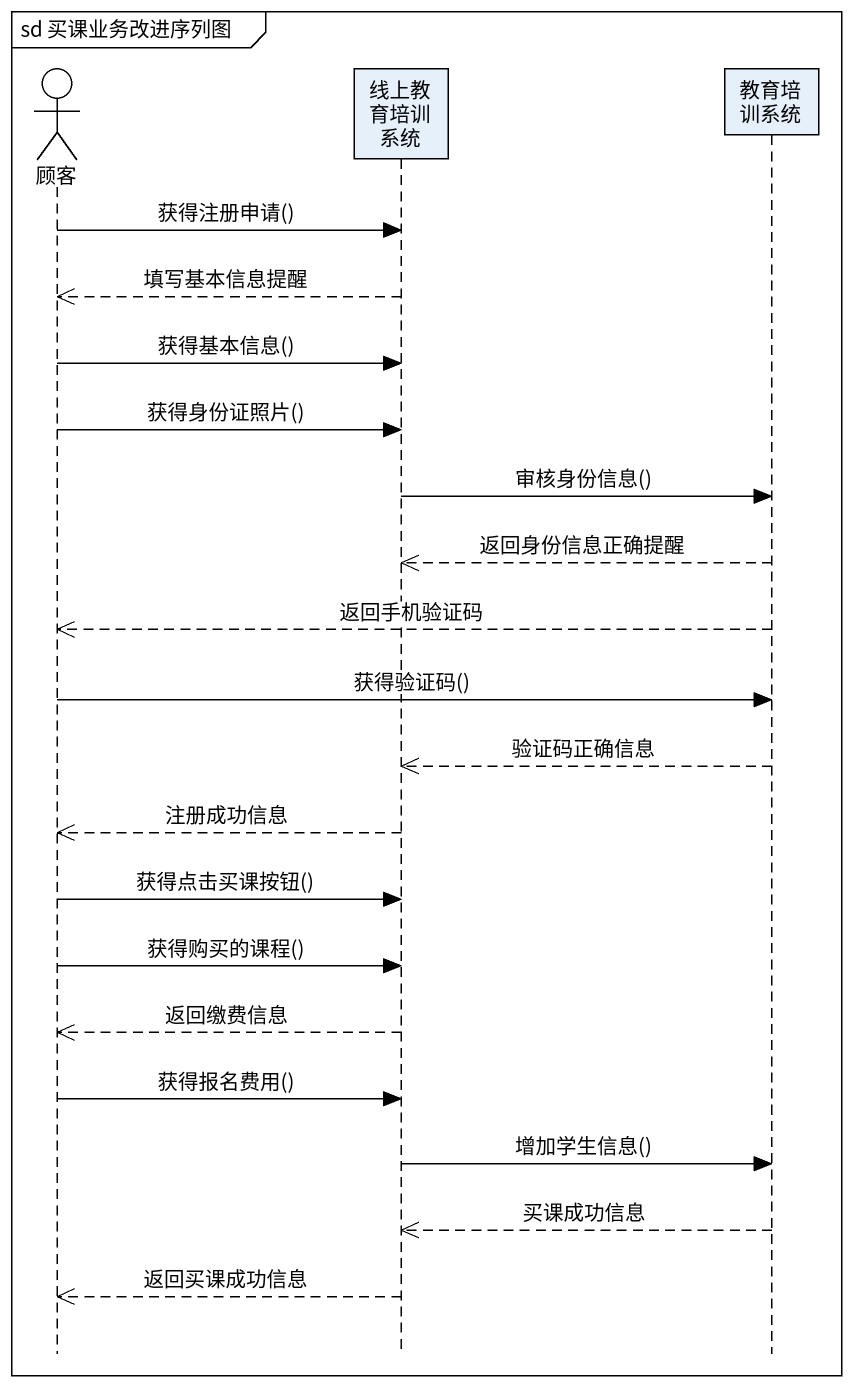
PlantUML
@startuml
mainframe sd 买课业务改进序列图
hide footbox
actor 顾客
participant 线上教育培训系统
participant 教育培训系统

顾客 -> 线上教育培训系统 : 获得注册申请()
线上教育培训系统 -->> 顾客 : 填写基本信息提醒
顾客 -> 线上教育培训系统 : 获得基本信息()
顾客 -> 线上教育培训系统 : 获得身份证照片()
线上教育培训系统 -> 教育培训系统 : 审核身份信息()
教育培训系统 -->> 线上教育培训系统 : 返回身份信息正确提醒
教育培训系统 -->> 顾客 : 返回手机验证码
顾客 -> 教育培训系统 : 获得验证码()
教育培训系统 -->> 线上教育培训系统 : 验证码正确信息
线上教育培训系统 -->> 顾客 : 注册成功信息
顾客 -> 线上教育培训系统 : 获得点击买课按钮()
顾客 -> 线上教育培训系统 : 获得购买的课程()
线上教育培训系统 -->> 顾客 : 返回缴费信息
顾客 -> 线上教育培训系统 : 获得报名费用()
线上教育培训系统 -> 教育培训系统 : 增加学生信息()
教育培训系统 -->> 线上教育培训系统 : 买课成功信息
线上教育培训系统 -->> 顾客 : 返回买课成功信息
@enduml
